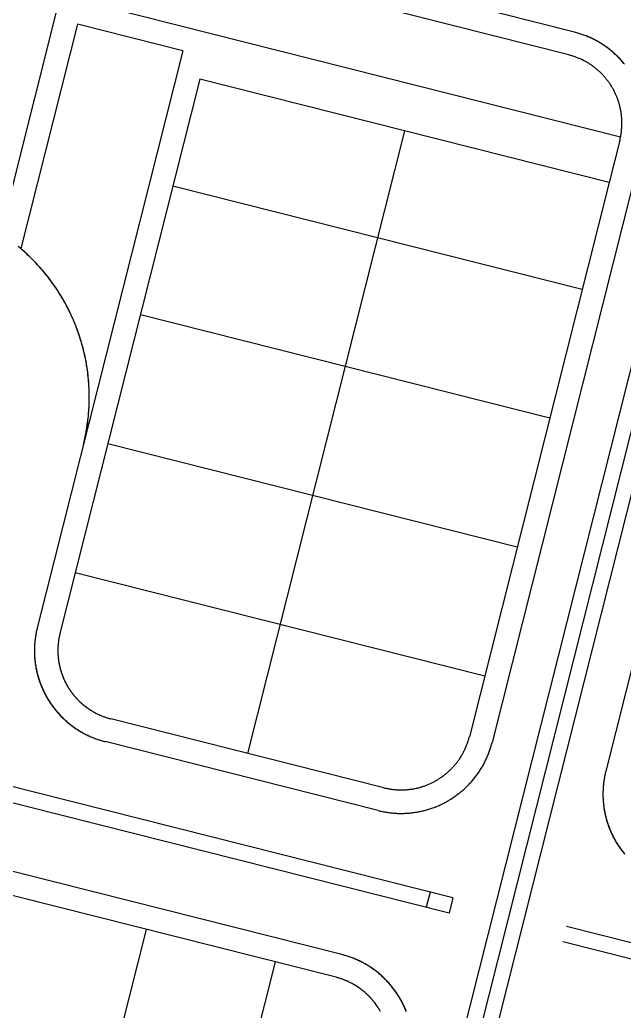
# Model space of a CAD drawing. Header units: metres. Extents: x 680594 to 684853, y 828874 to 830078.
# Drawn here: x 683528.8 to 683606.1, y 829378.9 to 829505.6 of the extents above; entities that cross this region are included whole.
import ezdxf

# ---------------------------------------------------------------- set-up
doc = ezdxf.new("R2010")
doc.units = ezdxf.units.M
doc.layers.add('PLOT_LINES', color=7, linetype='Continuous')

msp = doc.modelspace()

# ---------------------------------------------------------------- linework, layer by layer
at = {"layer": 'PLOT_LINES'}
for points in [[(683599.73, 829504.04), (683338.99, 829569.84)], [(683599.73, 829504.04), (683338.99, 829569.84)], [(683599, 829501.14), (683338.26, 829566.93)], [(683599, 829501.14), (683338.26, 829566.93)], [(683553.27, 829503.85), (683379.8, 829547.62)], [(683553.27, 829503.85), (683379.8, 829547.62)], [(683622.55, 829514.79), (683574.31, 829323.59)], [(683622.55, 829514.79), (683574.31, 829323.59)], [(683533.96, 829508.72), (683527.36, 829482.54)], [(683533.96, 829508.72), (683527.36, 829482.54)], [(683536.14, 829505.08), (683528.9, 829476.38)], [(683536.14, 829505.08), (683528.9, 829476.38)], [(683549.63, 829501.67), (683536.14, 829505.08)], [(683549.63, 829501.67), (683536.14, 829505.08)], [(683605.63, 829490.63), (683553.27, 829503.85)], [(683605.63, 829490.63), (683553.27, 829503.85)], [(683606.1, 829499.99), (683606.01, 829500.1), (683605.92, 829500.2), (683605.83, 829500.31), (683605.74, 829500.41), (683605.64, 829500.52), (683605.55, 829500.62), (683605.45, 829500.72), (683605.36, 829500.82), (683605.26, 829500.92), (683605.16, 829501.02), (683605.06, 829501.11), (683604.95, 829501.21), (683604.85, 829501.3), (683604.75, 829501.4), (683604.64, 829501.49), (683604.54, 829501.58), (683604.43, 829501.67), (683604.32, 829501.76), (683604.21, 829501.84), (683604.1, 829501.93), (683603.99, 829502.01), (683603.88, 829502.1), (683603.76, 829502.18), (683603.65, 829502.26), (683603.54, 829502.34), (683603.42, 829502.42), (683603.3, 829502.49), (683603.18, 829502.57), (683603.07, 829502.64), (683602.95, 829502.71), (683602.83, 829502.78), (683602.71, 829502.85), (683602.58, 829502.92), (683602.46, 829502.99), (683602.34, 829503.05), (683602.21, 829503.12), (683602.09, 829503.18), (683601.96, 829503.24), (683601.84, 829503.3), (683601.71, 829503.36), (683601.58, 829503.41), (683601.45, 829503.47), (683601.32, 829503.52), (683601.19, 829503.57), (683601.06, 829503.62), (683600.93, 829503.67), (683600.8, 829503.72), (683600.67, 829503.77), (683600.54, 829503.81), (683600.4, 829503.85), (683600.27, 829503.89), (683600.14, 829503.93), (683600, 829503.97), (683599.87, 829504.01), (683599.73, 829504.04)], [(683606.14, 829499.94), (683606.05, 829500.05), (683605.96, 829500.16), (683605.87, 829500.27), (683605.77, 829500.37), (683605.68, 829500.48), (683605.58, 829500.58), (683605.49, 829500.68), (683605.39, 829500.79), (683605.29, 829500.89), (683605.19, 829500.98), (683605.09, 829501.08), (683604.99, 829501.18), (683604.88, 829501.27), (683604.78, 829501.37), (683604.67, 829501.46), (683604.57, 829501.55), (683604.46, 829501.64), (683604.35, 829501.73), (683604.24, 829501.82), (683604.13, 829501.91), (683604.02, 829501.99), (683603.91, 829502.08), (683603.79, 829502.16), (683603.68, 829502.24), (683603.56, 829502.32), (683603.44, 829502.4), (683603.33, 829502.48), (683603.21, 829502.55), (683603.09, 829502.63), (683602.97, 829502.7), (683602.85, 829502.77), (683602.73, 829502.84), (683602.6, 829502.91), (683602.48, 829502.98), (683602.36, 829503.04), (683602.23, 829503.11), (683602.1, 829503.17), (683601.98, 829503.23), (683601.85, 829503.29), (683601.72, 829503.35), (683601.59, 829503.41), (683601.46, 829503.46), (683601.34, 829503.52), (683601.2, 829503.57), (683601.07, 829503.62), (683600.94, 829503.67), (683600.81, 829503.72), (683600.68, 829503.76), (683600.54, 829503.81), (683600.41, 829503.85), (683600.27, 829503.89), (683600.14, 829503.93), (683600, 829503.97), (683599.87, 829504.01), (683599.73, 829504.04)], [(683549.63, 829501.67), (683531.01, 829427.89)], [(683549.63, 829501.67), (683531.01, 829427.89)], [(683605.52, 829490.21), (683605.55, 829490.31), (683605.57, 829490.41), (683605.59, 829490.51), (683605.62, 829490.62), (683605.64, 829490.72), (683605.66, 829490.82), (683605.67, 829490.92), (683605.69, 829491.03), (683605.71, 829491.13), (683605.72, 829491.23), (683605.73, 829491.34), (683605.74, 829491.44), (683605.76, 829491.55), (683605.76, 829491.65), (683605.77, 829491.76), (683605.78, 829491.86), (683605.79, 829491.96), (683605.79, 829492.07), (683605.79, 829492.17), (683605.8, 829492.28), (683605.8, 829492.38), (683605.8, 829492.49), (683605.79, 829492.59), (683605.79, 829492.7), (683605.79, 829492.8), (683605.78, 829492.91), (683605.78, 829493.01), (683605.77, 829493.12), (683605.76, 829493.22), (683605.75, 829493.32), (683605.74, 829493.43), (683605.73, 829493.53), (683605.71, 829493.64), (683605.7, 829493.74), (683605.68, 829493.84), (683605.66, 829493.95), (683605.65, 829494.05), (683605.63, 829494.15), (683605.61, 829494.26), (683605.58, 829494.36), (683605.56, 829494.46), (683605.54, 829494.56), (683605.51, 829494.66), (683605.48, 829494.76), (683605.46, 829494.86), (683605.43, 829494.97), (683605.4, 829495.07), (683605.36, 829495.17), (683605.33, 829495.27), (683605.3, 829495.36), (683605.26, 829495.46), (683605.23, 829495.56), (683605.19, 829495.66), (683605.15, 829495.76), (683605.11, 829495.85), (683605.07, 829495.95), (683605.03, 829496.05), (683604.99, 829496.14), (683604.94, 829496.24), (683604.9, 829496.33), (683604.85, 829496.43), (683604.8, 829496.52), (683604.76, 829496.61), (683604.71, 829496.7), (683604.66, 829496.8), (683604.6, 829496.89), (683604.55, 829496.98), (683604.5, 829497.07), (683604.44, 829497.16), (683604.39, 829497.25), (683604.33, 829497.33), (683604.27, 829497.42), (683604.21, 829497.51), (683604.15, 829497.59), (683604.09, 829497.68), (683604.03, 829497.76), (683603.97, 829497.85), (683603.9, 829497.93), (683603.84, 829498.01), (683603.77, 829498.09), (683603.71, 829498.17), (683603.64, 829498.25), (683603.57, 829498.33), (683603.5, 829498.41), (683603.43, 829498.49), (683603.36, 829498.57), (683603.29, 829498.64), (683603.22, 829498.72), (683603.14, 829498.79), (683603.07, 829498.87), (683602.99, 829498.94), (683602.92, 829499.01), (683602.84, 829499.08), (683602.76, 829499.15), (683602.68, 829499.22), (683602.6, 829499.29), (683602.52, 829499.35), (683602.44, 829499.42), (683602.36, 829499.49), (683602.28, 829499.55), (683602.19, 829499.61), (683602.11, 829499.67), (683602.02, 829499.74), (683601.94, 829499.8), (683601.85, 829499.86), (683601.76, 829499.91), (683601.68, 829499.97), (683601.59, 829500.03), (683601.5, 829500.08), (683601.41, 829500.14), (683601.32, 829500.19), (683601.23, 829500.24), (683601.14, 829500.29), (683601.04, 829500.34), (683600.95, 829500.39), (683600.86, 829500.44), (683600.76, 829500.49), (683600.67, 829500.53), (683600.58, 829500.58), (683600.48, 829500.62), (683600.38, 829500.66), (683600.29, 829500.7), (683600.19, 829500.74), (683600.09, 829500.78), (683600, 829500.82), (683599.9, 829500.86), (683599.8, 829500.89), (683599.7, 829500.93), (683599.6, 829500.96), (683599.5, 829500.99), (683599.4, 829501.02), (683599.3, 829501.05), (683599.2, 829501.08), (683599.1, 829501.11), (683599, 829501.14)], [(683605.52, 829490.21), (683605.55, 829490.31), (683605.57, 829490.41), (683605.59, 829490.51), (683605.62, 829490.62), (683605.64, 829490.72), (683605.66, 829490.82), (683605.67, 829490.92), (683605.69, 829491.03), (683605.71, 829491.13), (683605.72, 829491.23), (683605.73, 829491.34), (683605.74, 829491.44), (683605.76, 829491.55), (683605.76, 829491.65), (683605.77, 829491.76), (683605.78, 829491.86), (683605.79, 829491.96), (683605.79, 829492.07), (683605.79, 829492.17), (683605.8, 829492.28), (683605.8, 829492.38), (683605.8, 829492.49), (683605.79, 829492.59), (683605.79, 829492.7), (683605.79, 829492.8), (683605.78, 829492.91), (683605.78, 829493.01), (683605.77, 829493.12), (683605.76, 829493.22), (683605.75, 829493.32), (683605.74, 829493.43), (683605.73, 829493.53), (683605.71, 829493.64), (683605.7, 829493.74), (683605.68, 829493.84), (683605.66, 829493.95), (683605.65, 829494.05), (683605.63, 829494.15), (683605.61, 829494.26), (683605.58, 829494.36), (683605.56, 829494.46), (683605.54, 829494.56), (683605.51, 829494.66), (683605.48, 829494.76), (683605.46, 829494.86), (683605.43, 829494.97), (683605.4, 829495.07), (683605.36, 829495.17), (683605.33, 829495.27), (683605.3, 829495.36), (683605.26, 829495.46), (683605.23, 829495.56), (683605.19, 829495.66), (683605.15, 829495.76), (683605.11, 829495.85), (683605.07, 829495.95), (683605.03, 829496.05), (683604.99, 829496.14), (683604.94, 829496.24), (683604.9, 829496.33), (683604.85, 829496.43), (683604.8, 829496.52), (683604.76, 829496.61), (683604.71, 829496.7), (683604.66, 829496.8), (683604.6, 829496.89), (683604.55, 829496.98), (683604.5, 829497.07), (683604.44, 829497.16), (683604.39, 829497.25), (683604.33, 829497.33), (683604.27, 829497.42), (683604.21, 829497.51), (683604.15, 829497.59), (683604.09, 829497.68), (683604.03, 829497.76), (683603.97, 829497.85), (683603.9, 829497.93), (683603.84, 829498.01), (683603.77, 829498.09), (683603.71, 829498.17), (683603.64, 829498.25), (683603.57, 829498.33), (683603.5, 829498.41), (683603.43, 829498.49), (683603.36, 829498.57), (683603.29, 829498.64), (683603.22, 829498.72), (683603.14, 829498.79), (683603.07, 829498.87), (683602.99, 829498.94), (683602.92, 829499.01), (683602.84, 829499.08), (683602.76, 829499.15), (683602.68, 829499.22), (683602.6, 829499.29), (683602.52, 829499.35), (683602.44, 829499.42), (683602.36, 829499.49), (683602.28, 829499.55), (683602.19, 829499.61), (683602.11, 829499.67), (683602.02, 829499.74), (683601.94, 829499.8), (683601.85, 829499.86), (683601.76, 829499.91), (683601.68, 829499.97), (683601.59, 829500.03), (683601.5, 829500.08), (683601.41, 829500.14), (683601.32, 829500.19), (683601.23, 829500.24), (683601.14, 829500.29), (683601.04, 829500.34), (683600.95, 829500.39), (683600.86, 829500.44), (683600.76, 829500.49), (683600.67, 829500.53), (683600.58, 829500.58), (683600.48, 829500.62), (683600.38, 829500.66), (683600.29, 829500.7), (683600.19, 829500.74), (683600.09, 829500.78), (683600, 829500.82), (683599.9, 829500.86), (683599.8, 829500.89), (683599.7, 829500.93), (683599.6, 829500.96), (683599.5, 829500.99), (683599.4, 829501.02), (683599.3, 829501.05), (683599.2, 829501.08), (683599.1, 829501.11), (683599, 829501.14)], [(683616.7, 829499.76), (683575.19, 829335.26)], [(683616.7, 829499.76), (683575.19, 829335.26)], [(683620.58, 829498.78), (683579.07, 829334.29)], [(683620.58, 829498.78), (683579.07, 829334.29)], [(683551.8, 829498.03), (683533.92, 829427.15)], [(683551.8, 829498.03), (683533.92, 829427.15)], [(683604.16, 829484.82), (683551.8, 829498.03)], [(683604.16, 829484.82), (683551.8, 829498.03)], [(683577.98, 829491.42), (683557.9, 829411.82)], [(683577.98, 829491.42), (683557.9, 829411.82)], [(683608.43, 829489.47), (683589.19, 829413.21)], [(683608.43, 829489.47), (683589.19, 829413.21)], [(683605.52, 829490.21), (683604.16, 829484.82)], [(683605.52, 829490.21), (683604.16, 829484.82)], [(683622.98, 829485.8), (683603.73, 829409.54)], [(683622.98, 829485.8), (683603.73, 829409.54)], [(683600.71, 829471.15), (683548.36, 829484.36)], [(683600.71, 829471.15), (683548.36, 829484.36)], [(683604.16, 829484.82), (683586.28, 829413.94)], [(683604.16, 829484.82), (683586.28, 829413.94)], [(683536.91, 829451.25), (683536.98, 829451.53), (683537.04, 829451.82), (683537.11, 829452.1), (683537.16, 829452.39), (683537.22, 829452.67), (683537.27, 829452.96), (683537.32, 829453.24), (683537.37, 829453.53), (683537.41, 829453.82), (683537.45, 829454.11), (683537.49, 829454.4), (683537.52, 829454.68), (683537.55, 829454.97), (683537.58, 829455.26), (683537.6, 829455.55), (683537.62, 829455.84), (683537.64, 829456.13), (683537.65, 829456.42), (683537.66, 829456.72), (683537.66, 829457.01), (683537.67, 829457.3), (683537.67, 829457.59), (683537.66, 829457.88), (683537.65, 829458.17), (683537.64, 829458.46), (683537.63, 829458.75), (683537.61, 829459.04), (683537.59, 829459.33), (683537.56, 829459.62), (683537.54, 829459.91), (683537.51, 829460.2), (683537.47, 829460.49), (683537.43, 829460.78), (683537.39, 829461.07), (683537.35, 829461.35), (683537.3, 829461.64), (683537.25, 829461.93), (683537.19, 829462.21), (683537.13, 829462.5), (683537.07, 829462.78), (683537.01, 829463.06), (683536.94, 829463.35), (683536.87, 829463.63), (683536.8, 829463.91), (683536.72, 829464.19), (683536.64, 829464.47), (683536.55, 829464.75), (683536.46, 829465.03), (683536.37, 829465.3), (683536.28, 829465.58), (683536.18, 829465.85), (683536.08, 829466.12), (683535.98, 829466.4), (683535.87, 829466.67), (683535.76, 829466.94), (683535.65, 829467.2), (683535.53, 829467.47), (683535.41, 829467.74), (683535.29, 829468), (683535.17, 829468.26), (683535.04, 829468.52), (683534.91, 829468.78), (683534.77, 829469.04), (683534.64, 829469.3), (683534.5, 829469.55), (683534.35, 829469.81), (683534.21, 829470.06), (683534.06, 829470.31), (683533.91, 829470.56), (683533.75, 829470.8), (683533.59, 829471.05), (683533.43, 829471.29), (683533.27, 829471.53), (683533.1, 829471.77), (683532.93, 829472.01), (683532.76, 829472.24), (683532.59, 829472.47), (683532.41, 829472.7), (683532.23, 829472.93), (683532.05, 829473.16), (683531.86, 829473.38), (683531.68, 829473.61), (683531.49, 829473.83), (683531.29, 829474.04), (683531.1, 829474.26), (683530.9, 829474.47), (683530.7, 829474.68), (683530.5, 829474.89), (683530.29, 829475.1), (683530.08, 829475.3), (683529.87, 829475.5), (683529.66, 829475.7), (683529.45, 829475.9), (683529.23, 829476.09), (683529.01, 829476.28), (683528.79, 829476.47), (683528.57, 829476.66)], [(683536.91, 829451.25), (683536.98, 829451.54), (683537.04, 829451.82), (683537.11, 829452.11), (683537.17, 829452.39), (683537.22, 829452.68), (683537.28, 829452.97), (683537.33, 829453.26), (683537.37, 829453.55), (683537.42, 829453.84), (683537.46, 829454.13), (683537.49, 829454.42), (683537.52, 829454.71), (683537.55, 829455), (683537.58, 829455.29), (683537.6, 829455.59), (683537.62, 829455.88), (683537.64, 829456.17), (683537.65, 829456.46), (683537.66, 829456.76), (683537.66, 829457.05), (683537.67, 829457.34), (683537.67, 829457.64), (683537.66, 829457.93), (683537.65, 829458.22), (683537.64, 829458.51), (683537.62, 829458.81), (683537.61, 829459.1), (683537.58, 829459.39), (683537.56, 829459.68), (683537.53, 829459.98), (683537.5, 829460.27), (683537.46, 829460.56), (683537.42, 829460.85), (683537.38, 829461.14), (683537.33, 829461.43), (683537.29, 829461.72), (683537.23, 829462), (683537.18, 829462.29), (683537.12, 829462.58), (683537.05, 829462.87), (683536.99, 829463.15), (683536.92, 829463.44), (683536.85, 829463.72), (683536.77, 829464), (683536.69, 829464.28), (683536.61, 829464.57), (683536.52, 829464.85), (683536.43, 829465.13), (683536.34, 829465.4), (683536.24, 829465.68), (683536.15, 829465.96), (683536.04, 829466.23), (683535.94, 829466.5), (683535.83, 829466.78), (683535.72, 829467.05), (683535.6, 829467.32), (683535.48, 829467.58), (683535.36, 829467.85), (683535.24, 829468.12), (683535.11, 829468.38), (683534.98, 829468.64), (683534.85, 829468.9), (683534.71, 829469.16), (683534.57, 829469.42), (683534.43, 829469.68), (683534.28, 829469.93), (683534.13, 829470.18), (683533.98, 829470.43), (683533.83, 829470.68), (683533.67, 829470.93), (683533.51, 829471.18), (683533.34, 829471.42), (683533.18, 829471.66), (683533.01, 829471.9), (683532.84, 829472.14), (683532.66, 829472.37), (683532.49, 829472.61), (683532.31, 829472.84), (683532.12, 829473.07), (683531.94, 829473.29), (683531.75, 829473.52), (683531.56, 829473.74), (683531.37, 829473.96), (683531.17, 829474.18), (683530.97, 829474.39), (683530.77, 829474.61), (683530.57, 829474.82), (683530.36, 829475.03), (683530.15, 829475.23), (683529.94, 829475.44), (683529.73, 829475.64), (683529.51, 829475.84), (683529.3, 829476.03), (683529.08, 829476.23), (683528.85, 829476.42), (683528.63, 829476.61)], [(683596.56, 829454.67), (683544.2, 829467.88)], [(683596.56, 829454.67), (683544.2, 829467.88)], [(683584.17, 829393.33), (683300.16, 829465)], [(683584.17, 829393.33), (683300.16, 829465)], [(683583.68, 829391.39), (683299.67, 829463.06)], [(683583.68, 829391.39), (683299.67, 829463.06)], [(683569.97, 829386.09), (683309.23, 829451.88)], [(683569.97, 829386.09), (683309.23, 829451.88)], [(683592.4, 829438.18), (683540.04, 829451.4)], [(683592.4, 829438.18), (683540.04, 829451.4)], [(683588.24, 829421.7), (683535.88, 829434.91)], [(683588.24, 829421.7), (683535.88, 829434.91)], [(683531.01, 829427.89), (683530.98, 829427.75), (683530.95, 829427.62), (683530.92, 829427.48), (683530.89, 829427.34), (683530.86, 829427.21), (683530.83, 829427.07), (683530.81, 829426.93), (683530.79, 829426.79), (683530.77, 829426.66), (683530.75, 829426.52), (683530.73, 829426.38), (683530.72, 829426.24), (683530.7, 829426.1), (683530.69, 829425.96), (683530.68, 829425.82), (683530.67, 829425.68), (683530.66, 829425.55), (683530.66, 829425.41), (683530.65, 829425.27), (683530.65, 829425.13), (683530.65, 829424.99), (683530.65, 829424.85), (683530.65, 829424.71), (683530.65, 829424.57), (683530.66, 829424.43), (683530.67, 829424.29), (683530.67, 829424.15), (683530.68, 829424.01), (683530.7, 829423.87), (683530.71, 829423.73), (683530.72, 829423.59), (683530.74, 829423.45), (683530.76, 829423.32), (683530.78, 829423.18), (683530.8, 829423.04), (683530.82, 829422.9), (683530.85, 829422.77), (683530.87, 829422.63), (683530.9, 829422.49), (683530.93, 829422.35), (683530.96, 829422.22), (683531, 829422.08), (683531.03, 829421.95), (683531.06, 829421.81), (683531.1, 829421.68), (683531.14, 829421.54), (683531.18, 829421.41), (683531.22, 829421.28), (683531.27, 829421.14), (683531.31, 829421.01), (683531.36, 829420.88), (683531.41, 829420.75), (683531.46, 829420.62), (683531.51, 829420.49), (683531.56, 829420.36), (683531.61, 829420.23), (683531.67, 829420.1), (683531.73, 829419.98), (683531.79, 829419.85), (683531.85, 829419.72), (683531.91, 829419.6), (683531.97, 829419.47), (683532.04, 829419.35), (683532.1, 829419.23), (683532.17, 829419.1), (683532.24, 829418.98), (683532.31, 829418.86), (683532.38, 829418.74), (683532.45, 829418.62), (683532.53, 829418.5), (683532.6, 829418.39), (683532.68, 829418.27), (683532.76, 829418.16), (683532.84, 829418.04), (683532.92, 829417.93), (683533, 829417.81), (683533.08, 829417.7), (683533.17, 829417.59), (683533.26, 829417.48), (683533.34, 829417.37), (683533.43, 829417.27), (683533.52, 829417.16), (683533.61, 829417.05), (683533.71, 829416.95), (683533.8, 829416.85), (683533.89, 829416.74), (683533.99, 829416.64), (683534.09, 829416.54), (683534.19, 829416.44), (683534.29, 829416.34), (683534.39, 829416.25), (683534.49, 829416.15), (683534.59, 829416.06), (683534.7, 829415.96), (683534.8, 829415.87), (683534.91, 829415.78), (683535.01, 829415.69), (683535.12, 829415.6), (683535.23, 829415.52), (683535.34, 829415.43), (683535.45, 829415.35), (683535.57, 829415.26), (683535.68, 829415.18), (683535.79, 829415.1), (683535.91, 829415.02), (683536.02, 829414.95), (683536.14, 829414.87), (683536.26, 829414.79), (683536.38, 829414.72), (683536.5, 829414.65), (683536.62, 829414.58), (683536.74, 829414.51), (683536.86, 829414.44), (683536.98, 829414.37), (683537.11, 829414.31), (683537.23, 829414.24), (683537.36, 829414.18), (683537.48, 829414.12), (683537.61, 829414.06), (683537.73, 829414), (683537.86, 829413.95), (683537.99, 829413.89), (683538.12, 829413.84), (683538.25, 829413.79), (683538.38, 829413.74), (683538.51, 829413.69), (683538.64, 829413.64), (683538.77, 829413.6), (683538.91, 829413.55), (683539.04, 829413.51), (683539.17, 829413.47), (683539.31, 829413.43), (683539.44, 829413.39), (683539.58, 829413.35), (683539.71, 829413.32)], [(683531.01, 829427.89), (683530.98, 829427.75), (683530.95, 829427.62), (683530.92, 829427.48), (683530.89, 829427.34), (683530.86, 829427.2), (683530.83, 829427.06), (683530.81, 829426.93), (683530.79, 829426.79), (683530.77, 829426.65), (683530.75, 829426.51), (683530.73, 829426.37), (683530.71, 829426.23), (683530.7, 829426.09), (683530.69, 829425.95), (683530.68, 829425.81), (683530.67, 829425.67), (683530.66, 829425.53), (683530.65, 829425.39), (683530.65, 829425.25), (683530.65, 829425.11), (683530.65, 829424.96), (683530.65, 829424.82), (683530.65, 829424.68), (683530.65, 829424.54), (683530.66, 829424.4), (683530.67, 829424.26), (683530.68, 829424.12), (683530.69, 829423.98), (683530.7, 829423.84), (683530.71, 829423.7), (683530.73, 829423.56), (683530.74, 829423.42), (683530.76, 829423.28), (683530.78, 829423.14), (683530.81, 829423), (683530.83, 829422.87), (683530.85, 829422.73), (683530.88, 829422.59), (683530.91, 829422.45), (683530.94, 829422.31), (683530.97, 829422.18), (683531.01, 829422.04), (683531.04, 829421.9), (683531.08, 829421.77), (683531.12, 829421.63), (683531.15, 829421.5), (683531.2, 829421.36), (683531.24, 829421.23), (683531.28, 829421.1), (683531.33, 829420.96), (683531.38, 829420.83), (683531.43, 829420.7), (683531.48, 829420.57), (683531.53, 829420.44), (683531.58, 829420.31), (683531.64, 829420.18), (683531.69, 829420.05), (683531.75, 829419.92), (683531.81, 829419.79), (683531.87, 829419.67), (683531.94, 829419.54), (683532, 829419.42), (683532.07, 829419.29), (683532.13, 829419.17), (683532.2, 829419.04), (683532.27, 829418.92), (683532.34, 829418.8), (683532.42, 829418.68), (683532.49, 829418.56), (683532.57, 829418.44), (683532.64, 829418.33), (683532.72, 829418.21), (683532.8, 829418.09), (683532.88, 829417.98), (683532.96, 829417.86), (683533.05, 829417.75), (683533.13, 829417.64), (683533.22, 829417.53), (683533.31, 829417.42), (683533.4, 829417.31), (683533.49, 829417.2), (683533.58, 829417.09), (683533.67, 829416.99), (683533.76, 829416.88), (683533.86, 829416.78), (683533.96, 829416.68), (683534.05, 829416.58), (683534.15, 829416.48), (683534.25, 829416.38), (683534.35, 829416.28), (683534.46, 829416.18), (683534.56, 829416.09), (683534.66, 829415.99), (683534.77, 829415.9), (683534.88, 829415.81), (683534.98, 829415.72), (683535.09, 829415.63), (683535.2, 829415.54), (683535.31, 829415.45), (683535.43, 829415.37), (683535.54, 829415.29), (683535.65, 829415.2), (683535.77, 829415.12), (683535.88, 829415.04), (683536, 829414.96), (683536.12, 829414.89), (683536.24, 829414.81), (683536.35, 829414.73), (683536.47, 829414.66), (683536.6, 829414.59), (683536.72, 829414.52), (683536.84, 829414.45), (683536.96, 829414.38), (683537.09, 829414.32), (683537.21, 829414.25), (683537.34, 829414.19), (683537.47, 829414.13), (683537.59, 829414.07), (683537.72, 829414.01), (683537.85, 829413.95), (683537.98, 829413.9), (683538.11, 829413.84), (683538.24, 829413.79), (683538.37, 829413.74), (683538.5, 829413.69), (683538.63, 829413.64), (683538.77, 829413.6), (683538.9, 829413.55), (683539.03, 829413.51), (683539.17, 829413.47), (683539.3, 829413.43), (683539.44, 829413.39), (683539.57, 829413.35), (683539.71, 829413.32)], [(683533.92, 829427.15), (683533.9, 829427.05), (683533.87, 829426.95), (683533.85, 829426.85), (683533.83, 829426.75), (683533.81, 829426.64), (683533.79, 829426.54), (683533.77, 829426.44), (683533.75, 829426.33), (683533.74, 829426.23), (683533.72, 829426.13), (683533.71, 829426.02), (683533.7, 829425.92), (683533.69, 829425.81), (683533.68, 829425.71), (683533.67, 829425.61), (683533.66, 829425.5), (683533.66, 829425.4), (683533.65, 829425.29), (683533.65, 829425.19), (683533.65, 829425.08), (683533.65, 829424.98), (683533.65, 829424.87), (683533.65, 829424.77), (683533.65, 829424.66), (683533.66, 829424.56), (683533.66, 829424.46), (683533.67, 829424.35), (683533.67, 829424.25), (683533.68, 829424.14), (683533.69, 829424.04), (683533.7, 829423.93), (683533.72, 829423.83), (683533.73, 829423.73), (683533.75, 829423.62), (683533.76, 829423.52), (683533.78, 829423.42), (683533.8, 829423.31), (683533.82, 829423.21), (683533.84, 829423.11), (683533.86, 829423), (683533.88, 829422.9), (683533.91, 829422.8), (683533.93, 829422.7), (683533.96, 829422.6), (683533.99, 829422.5), (683534.02, 829422.4), (683534.05, 829422.3), (683534.08, 829422.2), (683534.11, 829422.1), (683534.15, 829422), (683534.18, 829421.9), (683534.22, 829421.8), (683534.25, 829421.7), (683534.29, 829421.61), (683534.33, 829421.51), (683534.37, 829421.41), (683534.41, 829421.32), (683534.46, 829421.22), (683534.5, 829421.12), (683534.55, 829421.03), (683534.59, 829420.94), (683534.64, 829420.84), (683534.69, 829420.75), (683534.74, 829420.66), (683534.79, 829420.57), (683534.84, 829420.47), (683534.89, 829420.38), (683534.95, 829420.29), (683535, 829420.21), (683535.06, 829420.12), (683535.11, 829420.03), (683535.17, 829419.94), (683535.23, 829419.85), (683535.29, 829419.77), (683535.35, 829419.68), (683535.41, 829419.6), (683535.48, 829419.52), (683535.54, 829419.43), (683535.6, 829419.35), (683535.67, 829419.27), (683535.74, 829419.19), (683535.8, 829419.11), (683535.87, 829419.03), (683535.94, 829418.95), (683536.01, 829418.87), (683536.08, 829418.8), (683536.16, 829418.72), (683536.23, 829418.64), (683536.3, 829418.57), (683536.38, 829418.5), (683536.45, 829418.42), (683536.53, 829418.35), (683536.61, 829418.28), (683536.68, 829418.21), (683536.76, 829418.14), (683536.84, 829418.07), (683536.92, 829418.01), (683537, 829417.94), (683537.09, 829417.88), (683537.17, 829417.81), (683537.25, 829417.75), (683537.34, 829417.69), (683537.42, 829417.63), (683537.51, 829417.57), (683537.59, 829417.51), (683537.68, 829417.45), (683537.77, 829417.39), (683537.86, 829417.33), (683537.94, 829417.28), (683538.03, 829417.22), (683538.12, 829417.17), (683538.22, 829417.12), (683538.31, 829417.07), (683538.4, 829417.02), (683538.49, 829416.97), (683538.58, 829416.92), (683538.68, 829416.87), (683538.77, 829416.83), (683538.87, 829416.78), (683538.96, 829416.74), (683539.06, 829416.7), (683539.15, 829416.66), (683539.25, 829416.62), (683539.35, 829416.58), (683539.45, 829416.54), (683539.54, 829416.5), (683539.64, 829416.47), (683539.74, 829416.43), (683539.84, 829416.4), (683539.94, 829416.37), (683540.04, 829416.34), (683540.14, 829416.31), (683540.24, 829416.28), (683540.34, 829416.25), (683540.44, 829416.23)], [(683533.92, 829427.15), (683533.89, 829427.05), (683533.87, 829426.95), (683533.85, 829426.85), (683533.83, 829426.74), (683533.81, 829426.64), (683533.79, 829426.54), (683533.77, 829426.43), (683533.75, 829426.33), (683533.74, 829426.22), (683533.72, 829426.12), (683533.71, 829426.01), (683533.7, 829425.91), (683533.69, 829425.8), (683533.68, 829425.7), (683533.67, 829425.59), (683533.66, 829425.49), (683533.66, 829425.38), (683533.65, 829425.28), (683533.65, 829425.17), (683533.65, 829425.07), (683533.65, 829424.96), (683533.65, 829424.86), (683533.65, 829424.75), (683533.65, 829424.65), (683533.66, 829424.54), (683533.66, 829424.43), (683533.67, 829424.33), (683533.68, 829424.22), (683533.69, 829424.12), (683533.7, 829424.01), (683533.71, 829423.91), (683533.72, 829423.8), (683533.73, 829423.7), (683533.75, 829423.6), (683533.77, 829423.49), (683533.78, 829423.39), (683533.8, 829423.28), (683533.82, 829423.18), (683533.84, 829423.08), (683533.87, 829422.97), (683533.89, 829422.87), (683533.92, 829422.77), (683533.94, 829422.67), (683533.97, 829422.56), (683534, 829422.46), (683534.03, 829422.36), (683534.06, 829422.26), (683534.09, 829422.16), (683534.12, 829422.06), (683534.16, 829421.96), (683534.19, 829421.86), (683534.23, 829421.76), (683534.27, 829421.66), (683534.31, 829421.57), (683534.35, 829421.47), (683534.39, 829421.37), (683534.43, 829421.27), (683534.48, 829421.18), (683534.52, 829421.08), (683534.57, 829420.99), (683534.61, 829420.89), (683534.66, 829420.8), (683534.71, 829420.71), (683534.76, 829420.61), (683534.81, 829420.52), (683534.87, 829420.43), (683534.92, 829420.34), (683534.97, 829420.25), (683535.03, 829420.16), (683535.09, 829420.07), (683535.14, 829419.98), (683535.2, 829419.89), (683535.26, 829419.81), (683535.32, 829419.72), (683535.39, 829419.64), (683535.45, 829419.55), (683535.51, 829419.47), (683535.58, 829419.38), (683535.64, 829419.3), (683535.71, 829419.22), (683535.78, 829419.14), (683535.85, 829419.06), (683535.91, 829418.98), (683535.99, 829418.9), (683536.06, 829418.82), (683536.13, 829418.75), (683536.2, 829418.67), (683536.28, 829418.6), (683536.35, 829418.52), (683536.43, 829418.45), (683536.5, 829418.38), (683536.58, 829418.3), (683536.66, 829418.23), (683536.74, 829418.16), (683536.82, 829418.09), (683536.9, 829418.03), (683536.98, 829417.96), (683537.06, 829417.89), (683537.15, 829417.83), (683537.23, 829417.76), (683537.32, 829417.7), (683537.4, 829417.64), (683537.49, 829417.58), (683537.57, 829417.52), (683537.66, 829417.46), (683537.75, 829417.4), (683537.84, 829417.35), (683537.93, 829417.29), (683538.02, 829417.23), (683538.11, 829417.18), (683538.2, 829417.13), (683538.29, 829417.08), (683538.38, 829417.03), (683538.48, 829416.98), (683538.57, 829416.93), (683538.67, 829416.88), (683538.76, 829416.84), (683538.86, 829416.79), (683538.95, 829416.75), (683539.05, 829416.7), (683539.15, 829416.66), (683539.24, 829416.62), (683539.34, 829416.58), (683539.44, 829416.54), (683539.54, 829416.51), (683539.64, 829416.47), (683539.74, 829416.44), (683539.84, 829416.4), (683539.94, 829416.37), (683540.04, 829416.34), (683540.14, 829416.31), (683540.24, 829416.28), (683540.34, 829416.25), (683540.44, 829416.23)], [(683575.35, 829407.42), (683540.44, 829416.23)], [(683575.35, 829407.42), (683540.44, 829416.23)], [(683569.23, 829383.18), (683446.09, 829414.25)], [(683569.23, 829383.18), (683446.09, 829414.25)], [(683574.62, 829404.51), (683539.71, 829413.32)], [(683574.62, 829404.51), (683539.71, 829413.32)], [(683574.62, 829404.51), (683574.75, 829404.48), (683574.89, 829404.44), (683575.02, 829404.41), (683575.16, 829404.39), (683575.3, 829404.36), (683575.44, 829404.33), (683575.57, 829404.31), (683575.71, 829404.29), (683575.85, 829404.27), (683575.99, 829404.25), (683576.13, 829404.23), (683576.26, 829404.21), (683576.4, 829404.2), (683576.54, 829404.19), (683576.68, 829404.18), (683576.82, 829404.17), (683576.96, 829404.16), (683577.1, 829404.15), (683577.24, 829404.15), (683577.38, 829404.15), (683577.52, 829404.14), (683577.66, 829404.15), (683577.8, 829404.15), (683577.94, 829404.15), (683578.08, 829404.16), (683578.22, 829404.16), (683578.36, 829404.17), (683578.5, 829404.18), (683578.63, 829404.19), (683578.77, 829404.21), (683578.91, 829404.22), (683579.05, 829404.24), (683579.19, 829404.26), (683579.33, 829404.28), (683579.47, 829404.3), (683579.6, 829404.32), (683579.74, 829404.35), (683579.88, 829404.37), (683580.01, 829404.4), (683580.15, 829404.43), (683580.29, 829404.46), (683580.42, 829404.49), (683580.56, 829404.53), (683580.69, 829404.56), (683580.83, 829404.6), (683580.96, 829404.64), (683581.1, 829404.68), (683581.23, 829404.72), (683581.36, 829404.77), (683581.49, 829404.81), (683581.62, 829404.86), (683581.76, 829404.91), (683581.89, 829404.95), (683582.02, 829405.01), (683582.15, 829405.06), (683582.27, 829405.11), (683582.4, 829405.17), (683582.53, 829405.23), (683582.66, 829405.28), (683582.78, 829405.34), (683582.91, 829405.41), (683583.03, 829405.47), (683583.16, 829405.53), (683583.28, 829405.6), (683583.4, 829405.67), (683583.52, 829405.74), (683583.64, 829405.81), (683583.76, 829405.88), (683583.88, 829405.95), (683584, 829406.02), (683584.12, 829406.1), (683584.23, 829406.18), (683584.35, 829406.26), (683584.46, 829406.34), (683584.58, 829406.42), (683584.69, 829406.5), (683584.8, 829406.58), (683584.91, 829406.67), (683585.02, 829406.75), (683585.13, 829406.84), (683585.24, 829406.93), (683585.35, 829407.02), (683585.45, 829407.11), (683585.56, 829407.2), (683585.66, 829407.3), (683585.76, 829407.39), (683585.86, 829407.49), (683585.96, 829407.59), (683586.06, 829407.68), (683586.16, 829407.78), (683586.26, 829407.89), (683586.35, 829407.99), (683586.45, 829408.09), (683586.54, 829408.19), (683586.63, 829408.3), (683586.72, 829408.41), (683586.81, 829408.51), (683586.9, 829408.62), (683586.99, 829408.73), (683587.07, 829408.84), (683587.16, 829408.95), (683587.24, 829409.06), (683587.32, 829409.18), (683587.4, 829409.29), (683587.48, 829409.41), (683587.56, 829409.52), (683587.64, 829409.64), (683587.71, 829409.76), (683587.78, 829409.88), (683587.86, 829410), (683587.93, 829410.12), (683588, 829410.24), (683588.07, 829410.36), (683588.13, 829410.48), (683588.2, 829410.6), (683588.26, 829410.73), (683588.32, 829410.85), (683588.38, 829410.98), (683588.44, 829411.11), (683588.5, 829411.23), (683588.56, 829411.36), (683588.61, 829411.49), (683588.67, 829411.62), (683588.72, 829411.75), (683588.77, 829411.88), (683588.82, 829412.01), (683588.86, 829412.14), (683588.91, 829412.27), (683588.95, 829412.4), (683589, 829412.54), (683589.04, 829412.67), (683589.08, 829412.8), (683589.12, 829412.94), (683589.15, 829413.07), (683589.19, 829413.21)], [(683574.62, 829404.51), (683574.75, 829404.48), (683574.89, 829404.44), (683575.02, 829404.41), (683575.16, 829404.39), (683575.3, 829404.36), (683575.44, 829404.33), (683575.57, 829404.31), (683575.71, 829404.29), (683575.85, 829404.27), (683575.99, 829404.25), (683576.13, 829404.23), (683576.26, 829404.21), (683576.4, 829404.2), (683576.54, 829404.19), (683576.68, 829404.18), (683576.82, 829404.17), (683576.96, 829404.16), (683577.1, 829404.15), (683577.24, 829404.15), (683577.38, 829404.15), (683577.52, 829404.14), (683577.66, 829404.15), (683577.8, 829404.15), (683577.94, 829404.15), (683578.08, 829404.16), (683578.22, 829404.16), (683578.36, 829404.17), (683578.5, 829404.18), (683578.63, 829404.19), (683578.77, 829404.21), (683578.91, 829404.22), (683579.05, 829404.24), (683579.19, 829404.26), (683579.33, 829404.28), (683579.47, 829404.3), (683579.6, 829404.32), (683579.74, 829404.35), (683579.88, 829404.37), (683580.01, 829404.4), (683580.15, 829404.43), (683580.29, 829404.46), (683580.42, 829404.49), (683580.56, 829404.53), (683580.69, 829404.56), (683580.83, 829404.6), (683580.96, 829404.64), (683581.1, 829404.68), (683581.23, 829404.72), (683581.36, 829404.77), (683581.49, 829404.81), (683581.62, 829404.86), (683581.76, 829404.91), (683581.89, 829404.95), (683582.02, 829405.01), (683582.15, 829405.06), (683582.27, 829405.11), (683582.4, 829405.17), (683582.53, 829405.23), (683582.66, 829405.28), (683582.78, 829405.34), (683582.91, 829405.41), (683583.03, 829405.47), (683583.16, 829405.53), (683583.28, 829405.6), (683583.4, 829405.67), (683583.52, 829405.74), (683583.64, 829405.81), (683583.76, 829405.88), (683583.88, 829405.95), (683584, 829406.02), (683584.12, 829406.1), (683584.23, 829406.18), (683584.35, 829406.26), (683584.46, 829406.34), (683584.58, 829406.42), (683584.69, 829406.5), (683584.8, 829406.58), (683584.91, 829406.67), (683585.02, 829406.75), (683585.13, 829406.84), (683585.24, 829406.93), (683585.35, 829407.02), (683585.45, 829407.11), (683585.56, 829407.2), (683585.66, 829407.3), (683585.76, 829407.39), (683585.86, 829407.49), (683585.96, 829407.59), (683586.06, 829407.68), (683586.16, 829407.78), (683586.26, 829407.89), (683586.35, 829407.99), (683586.45, 829408.09), (683586.54, 829408.19), (683586.63, 829408.3), (683586.72, 829408.41), (683586.81, 829408.51), (683586.9, 829408.62), (683586.99, 829408.73), (683587.07, 829408.84), (683587.16, 829408.95), (683587.24, 829409.06), (683587.32, 829409.18), (683587.4, 829409.29), (683587.48, 829409.41), (683587.56, 829409.52), (683587.64, 829409.64), (683587.71, 829409.76), (683587.78, 829409.88), (683587.86, 829410), (683587.93, 829410.12), (683588, 829410.24), (683588.07, 829410.36), (683588.13, 829410.48), (683588.2, 829410.6), (683588.26, 829410.73), (683588.32, 829410.85), (683588.38, 829410.98), (683588.44, 829411.11), (683588.5, 829411.23), (683588.56, 829411.36), (683588.61, 829411.49), (683588.67, 829411.62), (683588.72, 829411.75), (683588.77, 829411.88), (683588.82, 829412.01), (683588.86, 829412.14), (683588.91, 829412.27), (683588.95, 829412.4), (683589, 829412.54), (683589.04, 829412.67), (683589.08, 829412.8), (683589.12, 829412.94), (683589.15, 829413.07), (683589.19, 829413.21)], [(683575.35, 829407.42), (683575.45, 829407.39), (683575.55, 829407.37), (683575.66, 829407.35), (683575.76, 829407.33), (683575.86, 829407.31), (683575.96, 829407.29), (683576.07, 829407.27), (683576.17, 829407.25), (683576.27, 829407.24), (683576.38, 829407.22), (683576.48, 829407.21), (683576.59, 829407.2), (683576.69, 829407.19), (683576.79, 829407.18), (683576.9, 829407.17), (683577, 829407.16), (683577.11, 829407.16), (683577.21, 829407.15), (683577.32, 829407.15), (683577.42, 829407.15), (683577.53, 829407.14), (683577.63, 829407.15), (683577.74, 829407.15), (683577.84, 829407.15), (683577.95, 829407.15), (683578.05, 829407.16), (683578.15, 829407.17), (683578.26, 829407.17), (683578.36, 829407.18), (683578.47, 829407.19), (683578.57, 829407.2), (683578.68, 829407.22), (683578.78, 829407.23), (683578.88, 829407.24), (683578.99, 829407.26), (683579.09, 829407.28), (683579.19, 829407.3), (683579.3, 829407.32), (683579.4, 829407.34), (683579.5, 829407.36), (683579.6, 829407.38), (683579.71, 829407.41), (683579.81, 829407.43), (683579.91, 829407.46), (683580.01, 829407.49), (683580.11, 829407.52), (683580.21, 829407.55), (683580.31, 829407.58), (683580.41, 829407.61), (683580.51, 829407.64), (683580.61, 829407.68), (683580.71, 829407.72), (683580.8, 829407.75), (683580.9, 829407.79), (683581, 829407.83), (683581.09, 829407.87), (683581.19, 829407.91), (683581.29, 829407.96), (683581.38, 829408), (683581.48, 829408.04), (683581.57, 829408.09), (683581.66, 829408.14), (683581.76, 829408.19), (683581.85, 829408.24), (683581.94, 829408.29), (683582.03, 829408.34), (683582.12, 829408.39), (683582.21, 829408.44), (683582.3, 829408.5), (683582.39, 829408.55), (683582.48, 829408.61), (683582.56, 829408.67), (683582.65, 829408.73), (683582.74, 829408.79), (683582.82, 829408.85), (683582.91, 829408.91), (683582.99, 829408.97), (683583.07, 829409.04), (683583.16, 829409.1), (683583.24, 829409.17), (683583.32, 829409.23), (683583.4, 829409.3), (683583.48, 829409.37), (683583.56, 829409.44), (683583.63, 829409.51), (683583.71, 829409.58), (683583.79, 829409.65), (683583.86, 829409.73), (683583.94, 829409.8), (683584.01, 829409.87), (683584.08, 829409.95), (683584.15, 829410.03), (683584.22, 829410.1), (683584.29, 829410.18), (683584.36, 829410.26), (683584.43, 829410.34), (683584.5, 829410.42), (683584.56, 829410.5), (683584.63, 829410.58), (683584.69, 829410.67), (683584.76, 829410.75), (683584.82, 829410.83), (683584.88, 829410.92), (683584.94, 829411), (683585, 829411.09), (683585.06, 829411.18), (683585.12, 829411.27), (683585.17, 829411.35), (683585.23, 829411.44), (683585.28, 829411.53), (683585.33, 829411.62), (683585.39, 829411.71), (683585.44, 829411.81), (683585.49, 829411.9), (683585.54, 829411.99), (683585.58, 829412.08), (683585.63, 829412.18), (683585.68, 829412.27), (683585.72, 829412.37), (683585.76, 829412.46), (683585.81, 829412.56), (683585.85, 829412.65), (683585.89, 829412.75), (683585.93, 829412.85), (683585.96, 829412.94), (683586, 829413.04), (683586.04, 829413.14), (683586.07, 829413.24), (683586.1, 829413.34), (683586.14, 829413.44), (683586.17, 829413.54), (683586.2, 829413.64), (683586.23, 829413.74), (683586.25, 829413.84), (683586.28, 829413.94)], [(683575.35, 829407.42), (683575.45, 829407.39), (683575.55, 829407.37), (683575.66, 829407.35), (683575.76, 829407.33), (683575.86, 829407.31), (683575.96, 829407.29), (683576.07, 829407.27), (683576.17, 829407.25), (683576.27, 829407.24), (683576.38, 829407.22), (683576.48, 829407.21), (683576.59, 829407.2), (683576.69, 829407.19), (683576.79, 829407.18), (683576.9, 829407.17), (683577, 829407.16), (683577.11, 829407.16), (683577.21, 829407.15), (683577.32, 829407.15), (683577.42, 829407.15), (683577.53, 829407.14), (683577.63, 829407.15), (683577.74, 829407.15), (683577.84, 829407.15), (683577.95, 829407.15), (683578.05, 829407.16), (683578.15, 829407.17), (683578.26, 829407.17), (683578.36, 829407.18), (683578.47, 829407.19), (683578.57, 829407.2), (683578.68, 829407.22), (683578.78, 829407.23), (683578.88, 829407.24), (683578.99, 829407.26), (683579.09, 829407.28), (683579.19, 829407.3), (683579.3, 829407.32), (683579.4, 829407.34), (683579.5, 829407.36), (683579.6, 829407.38), (683579.71, 829407.41), (683579.81, 829407.43), (683579.91, 829407.46), (683580.01, 829407.49), (683580.11, 829407.52), (683580.21, 829407.55), (683580.31, 829407.58), (683580.41, 829407.61), (683580.51, 829407.64), (683580.61, 829407.68), (683580.71, 829407.72), (683580.8, 829407.75), (683580.9, 829407.79), (683581, 829407.83), (683581.09, 829407.87), (683581.19, 829407.91), (683581.29, 829407.96), (683581.38, 829408), (683581.48, 829408.04), (683581.57, 829408.09), (683581.66, 829408.14), (683581.76, 829408.19), (683581.85, 829408.24), (683581.94, 829408.29), (683582.03, 829408.34), (683582.12, 829408.39), (683582.21, 829408.44), (683582.3, 829408.5), (683582.39, 829408.55), (683582.48, 829408.61), (683582.56, 829408.67), (683582.65, 829408.73), (683582.74, 829408.79), (683582.82, 829408.85), (683582.91, 829408.91), (683582.99, 829408.97), (683583.07, 829409.04), (683583.16, 829409.1), (683583.24, 829409.17), (683583.32, 829409.23), (683583.4, 829409.3), (683583.48, 829409.37), (683583.56, 829409.44), (683583.63, 829409.51), (683583.71, 829409.58), (683583.79, 829409.65), (683583.86, 829409.73), (683583.94, 829409.8), (683584.01, 829409.87), (683584.08, 829409.95), (683584.15, 829410.03), (683584.22, 829410.1), (683584.29, 829410.18), (683584.36, 829410.26), (683584.43, 829410.34), (683584.5, 829410.42), (683584.56, 829410.5), (683584.63, 829410.58), (683584.69, 829410.67), (683584.76, 829410.75), (683584.82, 829410.83), (683584.88, 829410.92), (683584.94, 829411), (683585, 829411.09), (683585.06, 829411.18), (683585.12, 829411.27), (683585.17, 829411.35), (683585.23, 829411.44), (683585.28, 829411.53), (683585.33, 829411.62), (683585.39, 829411.71), (683585.44, 829411.81), (683585.49, 829411.9), (683585.54, 829411.99), (683585.58, 829412.08), (683585.63, 829412.18), (683585.68, 829412.27), (683585.72, 829412.37), (683585.76, 829412.46), (683585.81, 829412.56), (683585.85, 829412.65), (683585.89, 829412.75), (683585.93, 829412.85), (683585.96, 829412.94), (683586, 829413.04), (683586.04, 829413.14), (683586.07, 829413.24), (683586.1, 829413.34), (683586.14, 829413.44), (683586.17, 829413.54), (683586.2, 829413.64), (683586.23, 829413.74), (683586.25, 829413.84), (683586.28, 829413.94)], [(683603.73, 829409.54), (683603.7, 829409.4), (683603.67, 829409.27), (683603.64, 829409.13), (683603.61, 829408.99), (683603.58, 829408.86), (683603.56, 829408.72), (683603.53, 829408.58), (683603.51, 829408.44), (683603.49, 829408.31), (683603.47, 829408.17), (683603.45, 829408.03), (683603.44, 829407.89), (683603.42, 829407.75), (683603.41, 829407.61), (683603.4, 829407.47), (683603.39, 829407.33), (683603.38, 829407.2), (683603.38, 829407.06), (683603.37, 829406.92), (683603.37, 829406.78), (683603.37, 829406.64), (683603.37, 829406.5), (683603.37, 829406.36), (683603.37, 829406.22), (683603.38, 829406.08), (683603.39, 829405.94), (683603.39, 829405.8), (683603.4, 829405.66), (683603.42, 829405.52), (683603.43, 829405.38), (683603.44, 829405.24), (683603.46, 829405.1), (683603.48, 829404.97), (683603.5, 829404.83), (683603.52, 829404.69), (683603.54, 829404.55), (683603.57, 829404.42), (683603.59, 829404.28), (683603.62, 829404.14), (683603.65, 829404), (683603.68, 829403.87), (683603.72, 829403.73), (683603.75, 829403.6), (683603.79, 829403.46), (683603.82, 829403.33), (683603.86, 829403.19), (683603.9, 829403.06), (683603.94, 829402.93), (683603.99, 829402.79), (683604.03, 829402.66), (683604.08, 829402.53), (683604.13, 829402.4), (683604.18, 829402.27), (683604.23, 829402.14), (683604.28, 829402.01), (683604.34, 829401.88), (683604.39, 829401.75), (683604.45, 829401.63), (683604.51, 829401.5), (683604.57, 829401.37), (683604.63, 829401.25), (683604.69, 829401.12), (683604.76, 829401), (683604.82, 829400.88), (683604.89, 829400.75), (683604.96, 829400.63), (683605.03, 829400.51), (683605.1, 829400.39), (683605.17, 829400.27), (683605.25, 829400.15), (683605.32, 829400.04), (683605.4, 829399.92), (683605.48, 829399.81), (683605.56, 829399.69), (683605.64, 829399.58), (683605.72, 829399.46), (683605.81, 829399.35), (683605.89, 829399.24), (683605.98, 829399.13), (683606.06, 829399.02), (683606.15, 829398.92)], [(683603.73, 829409.54), (683603.7, 829409.4), (683603.67, 829409.27), (683603.64, 829409.13), (683603.61, 829408.99), (683603.58, 829408.85), (683603.55, 829408.71), (683603.53, 829408.58), (683603.51, 829408.44), (683603.49, 829408.3), (683603.47, 829408.16), (683603.45, 829408.02), (683603.44, 829407.88), (683603.42, 829407.74), (683603.41, 829407.6), (683603.4, 829407.46), (683603.39, 829407.32), (683603.38, 829407.18), (683603.38, 829407.04), (683603.37, 829406.9), (683603.37, 829406.76), (683603.37, 829406.61), (683603.37, 829406.47), (683603.37, 829406.33), (683603.37, 829406.19), (683603.38, 829406.05), (683603.39, 829405.91), (683603.4, 829405.77), (683603.41, 829405.63), (683603.42, 829405.49), (683603.43, 829405.35), (683603.45, 829405.21), (683603.47, 829405.07), (683603.48, 829404.93), (683603.5, 829404.79), (683603.53, 829404.65), (683603.55, 829404.52), (683603.58, 829404.38), (683603.6, 829404.24), (683603.63, 829404.1), (683603.66, 829403.96), (683603.69, 829403.83), (683603.73, 829403.69), (683603.76, 829403.55), (683603.8, 829403.42), (683603.84, 829403.28), (683603.88, 829403.15), (683603.92, 829403.01), (683603.96, 829402.88), (683604, 829402.75), (683604.05, 829402.61), (683604.1, 829402.48), (683604.15, 829402.35), (683604.2, 829402.22), (683604.25, 829402.09), (683604.3, 829401.96), (683604.36, 829401.83), (683604.42, 829401.7), (683604.47, 829401.57), (683604.53, 829401.44), (683604.59, 829401.32), (683604.66, 829401.19), (683604.72, 829401.07), (683604.79, 829400.94), (683604.85, 829400.82), (683604.92, 829400.69), (683604.99, 829400.57), (683605.06, 829400.45), (683605.14, 829400.33), (683605.21, 829400.21), (683605.29, 829400.09), (683605.36, 829399.98), (683605.44, 829399.86), (683605.52, 829399.74), (683605.6, 829399.63), (683605.69, 829399.51), (683605.77, 829399.4), (683605.85, 829399.29), (683605.94, 829399.18), (683606.03, 829399.07), (683606.12, 829398.96)], [(683581.26, 829394.07), (683580.77, 829392.13)], [(683581.26, 829394.07), (683580.77, 829392.13)], [(683584.17, 829393.33), (683583.68, 829391.39)], [(683584.17, 829393.33), (683583.68, 829391.39)], [(683538.39, 829363.12), (683544.99, 829389.29)], [(683538.39, 829363.12), (683544.99, 829389.29)], [(683882.73, 829318), (683598.72, 829389.66)], [(683882.73, 829318), (683598.72, 829389.66)], [(683882.24, 829316.06), (683598.23, 829387.72)], [(683882.24, 829316.06), (683598.23, 829387.72)], [(683578.22, 829378.79), (683578.17, 829378.92), (683578.12, 829379.04), (683578.06, 829379.17), (683578.01, 829379.3), (683577.95, 829379.43), (683577.89, 829379.56), (683577.83, 829379.68), (683577.77, 829379.81), (683577.71, 829379.93), (683577.64, 829380.06), (683577.58, 829380.18), (683577.51, 829380.3), (683577.44, 829380.42), (683577.37, 829380.54), (683577.3, 829380.66), (683577.23, 829380.78), (683577.15, 829380.9), (683577.08, 829381.02), (683577, 829381.13), (683576.92, 829381.25), (683576.84, 829381.36), (683576.76, 829381.48), (683576.68, 829381.59), (683576.59, 829381.7), (683576.51, 829381.81), (683576.42, 829381.92), (683576.34, 829382.03), (683576.25, 829382.14), (683576.16, 829382.25), (683576.06, 829382.35), (683575.97, 829382.46), (683575.88, 829382.56), (683575.78, 829382.66), (683575.69, 829382.76), (683575.59, 829382.86), (683575.49, 829382.96), (683575.39, 829383.06), (683575.29, 829383.16), (683575.19, 829383.25), (683575.09, 829383.35), (683574.98, 829383.44), (683574.88, 829383.53), (683574.77, 829383.62), (683574.66, 829383.71), (683574.56, 829383.8), (683574.45, 829383.89), (683574.34, 829383.97), (683574.23, 829384.06), (683574.11, 829384.14), (683574, 829384.22), (683573.89, 829384.3), (683573.77, 829384.38), (683573.65, 829384.46), (683573.54, 829384.54), (683573.42, 829384.61), (683573.3, 829384.68), (683573.18, 829384.76), (683573.06, 829384.83), (683572.94, 829384.9), (683572.82, 829384.96), (683572.7, 829385.03), (683572.57, 829385.1), (683572.45, 829385.16), (683572.32, 829385.22), (683572.2, 829385.28), (683572.07, 829385.34), (683571.94, 829385.4), (683571.82, 829385.46), (683571.69, 829385.51), (683571.56, 829385.57), (683571.43, 829385.62), (683571.3, 829385.67), (683571.17, 829385.72), (683571.04, 829385.76), (683570.9, 829385.81), (683570.77, 829385.85), (683570.64, 829385.9), (683570.51, 829385.94), (683570.37, 829385.98), (683570.24, 829386.02), (683570.1, 829386.05), (683569.97, 829386.09)], [(683578.2, 829378.84), (683578.15, 829378.97), (683578.1, 829379.1), (683578.04, 829379.23), (683577.98, 829379.36), (683577.93, 829379.48), (683577.87, 829379.61), (683577.8, 829379.74), (683577.74, 829379.86), (683577.68, 829379.99), (683577.61, 829380.11), (683577.55, 829380.24), (683577.48, 829380.36), (683577.41, 829380.48), (683577.34, 829380.6), (683577.26, 829380.72), (683577.19, 829380.84), (683577.11, 829380.96), (683577.04, 829381.08), (683576.96, 829381.2), (683576.88, 829381.31), (683576.8, 829381.43), (683576.71, 829381.54), (683576.63, 829381.65), (683576.55, 829381.77), (683576.46, 829381.88), (683576.37, 829381.99), (683576.28, 829382.1), (683576.19, 829382.2), (683576.1, 829382.31), (683576.01, 829382.42), (683575.91, 829382.52), (683575.82, 829382.62), (683575.72, 829382.73), (683575.62, 829382.83), (683575.53, 829382.93), (683575.43, 829383.03), (683575.32, 829383.13), (683575.22, 829383.22), (683575.12, 829383.32), (683575.01, 829383.41), (683574.91, 829383.5), (683574.8, 829383.6), (683574.69, 829383.69), (683574.59, 829383.78), (683574.48, 829383.86), (683574.37, 829383.95), (683574.25, 829384.04), (683574.14, 829384.12), (683574.03, 829384.2), (683573.91, 829384.28), (683573.8, 829384.36), (683573.68, 829384.44), (683573.56, 829384.52), (683573.44, 829384.6), (683573.32, 829384.67), (683573.2, 829384.74), (683573.08, 829384.81), (683572.96, 829384.88), (683572.84, 829384.95), (683572.71, 829385.02), (683572.59, 829385.09), (683572.47, 829385.15), (683572.34, 829385.21), (683572.21, 829385.28), (683572.09, 829385.34), (683571.96, 829385.39), (683571.83, 829385.45), (683571.7, 829385.51), (683571.57, 829385.56), (683571.44, 829385.61), (683571.31, 829385.66), (683571.18, 829385.71), (683571.04, 829385.76), (683570.91, 829385.81), (683570.78, 829385.85), (683570.64, 829385.9), (683570.51, 829385.94), (683570.38, 829385.98), (683570.24, 829386.02), (683570.1, 829386.05), (683569.97, 829386.09)], [(683554.87, 829358.96), (683561.48, 829385.14)], [(683554.87, 829358.96), (683561.48, 829385.14)], [(683574.89, 829378.84), (683574.84, 829378.93), (683574.79, 829379.02), (683574.73, 829379.11), (683574.68, 829379.2), (683574.62, 829379.29), (683574.57, 829379.38), (683574.51, 829379.46), (683574.45, 829379.55), (683574.39, 829379.64), (683574.33, 829379.72), (683574.27, 829379.81), (683574.2, 829379.89), (683574.14, 829379.97), (683574.07, 829380.05), (683574.01, 829380.14), (683573.94, 829380.22), (683573.88, 829380.3), (683573.81, 829380.38), (683573.74, 829380.45), (683573.67, 829380.53), (683573.6, 829380.61), (683573.52, 829380.69), (683573.45, 829380.76), (683573.38, 829380.83), (683573.3, 829380.91), (683573.23, 829380.98), (683573.15, 829381.05), (683573.07, 829381.12), (683572.99, 829381.19), (683572.92, 829381.26), (683572.84, 829381.33), (683572.76, 829381.4), (683572.67, 829381.46), (683572.59, 829381.53), (683572.51, 829381.59), (683572.43, 829381.66), (683572.34, 829381.72), (683572.26, 829381.78), (683572.17, 829381.84), (683572.09, 829381.9), (683572, 829381.96), (683571.91, 829382.01), (683571.82, 829382.07), (683571.73, 829382.13), (683571.64, 829382.18), (683571.55, 829382.23), (683571.46, 829382.29), (683571.37, 829382.34), (683571.28, 829382.39), (683571.19, 829382.44), (683571.09, 829382.48), (683571, 829382.53), (683570.91, 829382.58), (683570.81, 829382.62), (683570.72, 829382.66), (683570.62, 829382.71), (683570.52, 829382.75), (683570.43, 829382.79), (683570.33, 829382.83), (683570.23, 829382.86), (683570.13, 829382.9), (683570.04, 829382.94), (683569.94, 829382.97), (683569.84, 829383), (683569.74, 829383.04), (683569.64, 829383.07), (683569.54, 829383.1), (683569.44, 829383.12), (683569.34, 829383.15), (683569.23, 829383.18)], [(683574.92, 829378.79), (683574.87, 829378.88), (683574.81, 829378.97), (683574.76, 829379.07), (683574.7, 829379.16), (683574.65, 829379.25), (683574.59, 829379.33), (683574.53, 829379.42), (683574.48, 829379.51), (683574.42, 829379.6), (683574.36, 829379.68), (683574.29, 829379.77), (683574.23, 829379.85), (683574.17, 829379.94), (683574.1, 829380.02), (683574.04, 829380.1), (683573.97, 829380.18), (683573.9, 829380.27), (683573.83, 829380.35), (683573.76, 829380.43), (683573.69, 829380.5), (683573.62, 829380.58), (683573.55, 829380.66), (683573.48, 829380.73), (683573.4, 829380.81), (683573.33, 829380.88), (683573.25, 829380.96), (683573.17, 829381.03), (683573.1, 829381.1), (683573.02, 829381.17), (683572.94, 829381.24), (683572.86, 829381.31), (683572.78, 829381.38), (683572.7, 829381.44), (683572.62, 829381.51), (683572.53, 829381.58), (683572.45, 829381.64), (683572.36, 829381.7), (683572.28, 829381.76), (683572.19, 829381.83), (683572.11, 829381.89), (683572.02, 829381.94), (683571.93, 829382), (683571.84, 829382.06), (683571.75, 829382.12), (683571.66, 829382.17), (683571.57, 829382.22), (683571.48, 829382.28), (683571.39, 829382.33), (683571.29, 829382.38), (683571.2, 829382.43), (683571.11, 829382.48), (683571.01, 829382.52), (683570.92, 829382.57), (683570.82, 829382.61), (683570.73, 829382.66), (683570.63, 829382.7), (683570.53, 829382.74), (683570.44, 829382.78), (683570.34, 829382.82), (683570.24, 829382.86), (683570.14, 829382.9), (683570.04, 829382.93), (683569.94, 829382.97), (683569.84, 829383), (683569.74, 829383.03), (683569.64, 829383.07), (683569.54, 829383.1), (683569.44, 829383.12), (683569.34, 829383.15), (683569.23, 829383.18)]]:
    msp.add_lwpolyline(points, dxfattribs=at)

doc.saveas('drawing.dxf')
